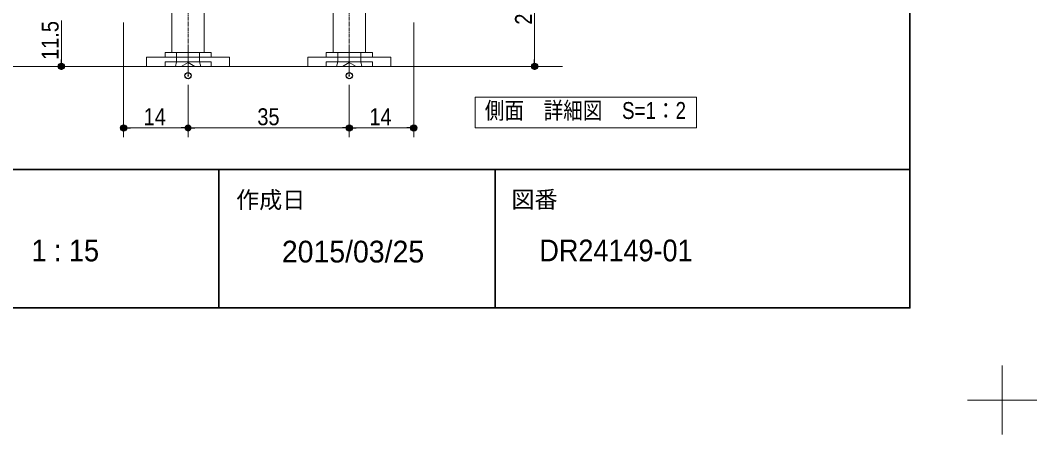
# Model space of a CAD drawing. Units: millimetres, scale not verified. Extents: x -4547 to 4547, y -2284 to 2284.
# Drawn here: x 211 to 1866, y -2284 to -1610 of the extents above; entities that cross this region are included whole.
import ezdxf
from ezdxf.enums import TextEntityAlignment as Align

# ---------------------------------------------------------------- set-up
doc = ezdxf.new("R2010")
doc.units = ezdxf.units.MM
doc.header["$LTSCALE"] = 20
doc.header["$PDMODE"] = 32
doc.header["$PDSIZE"] = 10
doc.linetypes.add('USER1', pattern=[9.172222, 5.997222, -1.058333, 1.058333, -1.058333])
for name, color, linetype, lineweight in [('0-0_1図面枠', 7, 'Continuous', 20), ('0-1_3一般', 7, 'Continuous', 15), ('0-2_2寸法-1', 7, 'Continuous', 15), ('0-3_0', 7, 'Continuous', 25)]:
    doc.layers.add(name, color=color, linetype=linetype, lineweight=lineweight)
doc.layers.add('0-4_Defpoints', color=7, linetype='Continuous')
doc.styles.add('ＭＳ Ｐゴシック', font='')
doc.styles.get('ＭＳ Ｐゴシック').set_extended_font_data('MS PGothic')

# ---------------------------------------------------------------- blocks, each defined once
blk = doc.blocks.new('グループ-1')
at = {"layer": '0-0_1図面枠', "lineweight": 15}
for p, q in [((63000, -43425), (63000, -45675)), ((64125, -44550), (61875, -44550))]:
    blk.add_line(p, q, dxfattribs=at)
blk = doc.blocks.new('グループ-3')
at = {"layer": '0-0_1図面枠', "lineweight": 35}
for p, q in [((-60000, -37050), (60000, -37050)), ((37500, -37050), (37500, -41550)), ((46500, -37050), (46500, -41550))]:
    blk.add_line(p, q, dxfattribs=at)
blk.add_lwpolyline([(-60000, 41550), (60000, 41550), (60000, -41550), (-60000, -41550)], close=True, dxfattribs=at)
blk = doc.blocks.new('図面枠')
at = {"layer": '0-0_1図面枠'}
for name in ['グループ-1', 'グループ-3']:
    blk.add_blockref(name, (0, 0), dxfattribs=at)
at = {"layer": '0-0_1図面枠', "style": 'ＭＳ Ｐゴシック'}
for s, p in [('作成日', (38062.5, -38477.4)), ('図番', (47024.9, -38463.2))]:
    blk.add_text(s, height=550.3, dxfattribs=at).set_placement(p, align=Align.BOTTOM_LEFT)
at = {"layer": '0-0_1図面枠', "style": 'ＭＳ Ｐゴシック', "width": 0.95}
blk.add_text('1 : 15', height=707.5, dxfattribs=at).set_placement((31400.2, -40249), align=Align.BOTTOM_LEFT)
blk = doc.blocks.new('グループ-5')
at = {"layer": '0-0_1図面枠', "lineweight": 15}
blk.add_lwpolyline([(45847.6, -34696.3), (53047.6, -34696.3), (53047.6, -35696.3), (45847.6, -35696.3)], close=True, dxfattribs=at)
at = {"layer": '0-0_1図面枠', "style": 'ＭＳ Ｐゴシック', "width": 0.85}
blk.add_text('側面\u3000詳細図\u3000S=1：2', height=550.3, dxfattribs=at).set_placement((46159.1, -35570), align=Align.BOTTOM_LEFT)
blk = doc.blocks.new('グループ-7')
at = {"layer": '0-1_3一般', "linetype": 'USER1', "lineweight": 5}
for p, q in [((36497.6, -20697.1), (36497.6, -33996.3)), ((41747.6, -20697.1), (41747.6, -33996.3))]:
    blk.add_line(p, q, dxfattribs=at)
blk = doc.blocks.new('グループ-9')
at = {"layer": '0-1_3一般', "lineweight": 5}
for p, q in [((35785, -29796.3), (35860, -29721.3)), ((35860, -29721.3), (35897.5, -29721.3)), ((35897.5, -29721.3), (36172.5, -29721.3)), ((35897.5, -29871.3), (35897.5, -29721.3)), ((36197.5, -29871.3), (36160, -29646.3)), ((36497.5, -29732.9), (36347.5, -29646.3)), ((36497.5, -29571.3), (36497.5, -29496.3)), ((36647.5, -29646.3), (36497.5, -29732.9)), ((36835, -29646.3), (36647.5, -29646.3)), ((36797.5, -29871.3), (36835, -29646.3)), ((37097.5, -29721.3), (37135, -29721.3)), ((37097.5, -29871.3), (37097.5, -29721.3)), ((37210, -29796.3), (37135, -29721.3)), ((41035.1, -29796.3), (41110.1, -29721.3)), ((41110.1, -29721.3), (41147.6, -29721.3)), ((41597.6, -29646.3), (41410.1, -29646.3)), ((41447.6, -29871.3), (41410.1, -29646.3)), ((41422.6, -29721.3), (42072.6, -29721.3)), ((41897.6, -29646.3), (41597.6, -29646.3)), ((41747.6, -29571.3), (41747.6, -29496.3)), ((42085.1, -29646.3), (41897.6, -29646.3)), ((42047.6, -29871.3), (42085.1, -29646.3)), ((42072.6, -29721.3), (42347.6, -29721.3)), ((42460.1, -29796.3), (42385.1, -29721.3)), ((35785, -30696.3), (35785, -29796.3)), ((35897.5, -29871.3), (36182.5, -29871.3)), ((36182.5, -30621.3), (36182.5, -29871.3)), ((36182.5, -29871.3), (36812.5, -29871.3)), ((36197.5, -30621.3), (36197.5, -29871.3)), ((36797.5, -30621.3), (36797.5, -29871.3)), ((36812.5, -29871.3), (37097.5, -29871.3)), ((37210, -29796.3), (37210, -30696.3)), ((41035.1, -30696.3), (41035.1, -29796.3)), ((41447.6, -30621.3), (41447.6, -29871.3)), ((42047.6, -30621.3), (42047.6, -29871.3)), ((42062.6, -30621.3), (42062.6, -29871.3)), ((42460.1, -29796.3), (42460.1, -30696.3)), ((35635, -30246.3), (37360, -30246.3)), ((40885.1, -30246.3), (42610.1, -30246.3)), ((35785, -30696.3), (35860, -30771.3)), ((35897.5, -30771.3), (35860, -30771.3)), ((35897.5, -30621.3), (35897.5, -30771.3)), ((35897.5, -30621.3), (36182.5, -30621.3)), ((35972.5, -30621.3), (35972.5, -33246.3)), ((35972.5, -30621.3), (36197.5, -30621.3)), ((36797.5, -30621.3), (37022.5, -30621.3)), ((36812.5, -30621.3), (37097.5, -30621.3)), ((37022.5, -30621.3), (37022.5, -33246.3)), ((37097.5, -30771.3), (37022.5, -30771.3)), ((37097.5, -30621.3), (37097.5, -30771.3)), ((37135, -30771.3), (37097.5, -30771.3)), ((37210, -30696.3), (37135, -30771.3)), ((41035.1, -30696.3), (41110.1, -30771.3)), ((41222.6, -30771.3), (41147.6, -30771.3)), ((41222.6, -30621.3), (41447.6, -30621.3)), ((41222.6, -30621.3), (41222.6, -33246.3)), ((42272.6, -30771.3), (41222.6, -30771.3)), ((41432.6, -30621.3), (42062.6, -30621.3)), ((42047.6, -30621.3), (42272.6, -30621.3)), ((42062.6, -30621.3), (42347.6, -30621.3)), ((42272.6, -30621.3), (42272.6, -33246.3)), ((42385.1, -30771.3), (42347.6, -30771.3)), ((42460.1, -30696.3), (42385.1, -30771.3)), ((36497.5, -30996.3), (36497.5, -30921.3)), ((41747.6, -30996.3), (41747.6, -30921.3)), ((35147.5, -33696.3), (35147.5, -33396.3)), ((35147.5, -33396.3), (35423.5, -33396.3)), ((35423.5, -33396.3), (36122.5, -33396.3)), ((35747.5, -33246.3), (35747.5, -33396.3)), ((37247.5, -33246.3), (35747.5, -33246.3)), ((36122.5, -33246.3), (35972.5, -33246.3)), ((36122.5, -33246.3), (36122.5, -33546.3)), ((36122.5, -33546.3), (36122.5, -33246.3)), ((36122.5, -33396.3), (36872.5, -33396.3)), ((36497.5, -33621.3), (36497.5, -33096.3)), ((36497.5, -33246.3), (36497.5, -33846.3)), ((36872.5, -33546.3), (36872.5, -33246.3)), ((37022.5, -33246.3), (36872.5, -33246.3)), ((36872.5, -33246.3), (36872.5, -33546.3)), ((36872.5, -33396.3), (37571.6, -33396.3)), ((37247.5, -33396.3), (37247.5, -33246.3)), ((37571.6, -33396.3), (37847.5, -33396.3)), ((37847.5, -33696.3), (37847.5, -33396.3)), ((40397.6, -33396.3), (40673.5, -33396.3)), ((40397.6, -33696.3), (40397.6, -33396.3)), ((40673.5, -33396.3), (41372.6, -33396.3)), ((41372.6, -33246.3), (41222.6, -33246.3)), ((41372.6, -33546.3), (41372.6, -33246.3)), ((41372.6, -33246.3), (41372.6, -33546.3)), ((41372.6, -33396.3), (42122.6, -33396.3)), ((41747.6, -33621.3), (41747.6, -33096.3)), ((41747.6, -33246.3), (41747.6, -33846.3)), ((42122.6, -33246.3), (42122.6, -33546.3)), ((42272.6, -33246.3), (42122.6, -33246.3)), ((42122.6, -33546.3), (42122.6, -33246.3)), ((42122.6, -33396.3), (42821.6, -33396.3)), ((42821.6, -33396.3), (43097.6, -33396.3)), ((43097.6, -33696.3), (43097.6, -33396.3)), ((35423.5, -33696.3), (35147.5, -33696.3)), ((36047.5, -33696.3), (35423.5, -33696.3)), ((35747.5, -33546.3), (37247.5, -33546.3)), ((35747.5, -33696.3), (35747.5, -33546.3)), ((36947.5, -33696.3), (36047.5, -33696.3)), ((36122.5, -33546.3), (36085, -33696.3)), ((36085, -33696.3), (36272.5, -33696.3)), ((36122.5, -33696.3), (36872.5, -33696.3)), ((36497.5, -33566.4), (36272.5, -33696.3)), ((36272.5, -33696.3), (36722.5, -33696.3)), ((36722.5, -33696.3), (36497.5, -33566.4)), ((36722.5, -33696.3), (36910, -33696.3)), ((36910, -33696.3), (36872.5, -33546.3)), ((37571.6, -33696.3), (36947.5, -33696.3)), ((37247.5, -33546.3), (37247.5, -33696.3)), ((37847.5, -33696.3), (37571.6, -33696.3)), ((40673.5, -33696.3), (40397.6, -33696.3)), ((41297.6, -33696.3), (40673.5, -33696.3)), ((41372.6, -33546.3), (41335.1, -33696.3)), ((41335.1, -33696.3), (41522.6, -33696.3)), ((41372.6, -33696.3), (42122.6, -33696.3)), ((42160.1, -33696.3), (42122.6, -33546.3)), ((43097.6, -33696.3), (42821.6, -33696.3))]:
    blk.add_line(p, q, dxfattribs=at)
for points in [[(36647.5, -29646.3), (36347.5, -29646.3), (36160, -29646.3)], [(36172.5, -29721.3), (36822.5, -29721.3), (37097.5, -29721.3)], [(41147.6, -29871.3), (41147.6, -29721.3), (41422.6, -29721.3)], [(41897.6, -29646.3), (41747.6, -29732.9), (41597.6, -29646.3)], [(42347.6, -29871.3), (42347.6, -29721.3), (42385.1, -29721.3)], [(36182.5, -30621.3), (36812.5, -30621.3), (36812.5, -29871.3)], [(41147.6, -29871.3), (41432.6, -29871.3), (42062.6, -29871.3), (42347.6, -29871.3)], [(41147.6, -30621.3), (41432.6, -30621.3), (41432.6, -29871.3)], [(37022.5, -30771.3), (35972.5, -30771.3), (35897.5, -30771.3)], [(41147.6, -30621.3), (41147.6, -30771.3), (41110.1, -30771.3)], [(42347.6, -30621.3), (42347.6, -30771.3), (42272.6, -30771.3)], [(42497.6, -33396.3), (42497.6, -33246.3), (40997.6, -33246.3), (40997.6, -33396.3)], [(40997.6, -33696.3), (40997.6, -33546.3), (42497.6, -33546.3), (42497.6, -33696.3)], [(42821.6, -33696.3), (42197.6, -33696.3), (41297.6, -33696.3)], [(41972.6, -33696.3), (41747.6, -33566.4), (41522.6, -33696.3)], [(41522.6, -33696.3), (41972.6, -33696.3), (42160.1, -33696.3)]]:
    blk.add_lwpolyline(points, dxfattribs=at)
blk = doc.blocks.new('グループ-18')
at = {"layer": '0-1_3一般', "lineweight": 5}
for p, q in [((29372.6, -33696.3), (39872.6, -33696.3)), ((39872.6, -33696.3), (48692.6, -33696.3))]:
    blk.add_line(p, q, dxfattribs=at)
blk = doc.blocks.new('グループ-20')
at = {"layer": '0-1_3一般'}
for name in ['グループ-7', 'グループ-18', 'グループ-9']:
    blk.add_blockref(name, (0, 0), dxfattribs=at)
blk = doc.blocks.new('_Dot')
at = {"layer": '0-3_0'}
blk.add_line((-10, 0), (-20, 0), dxfattribs=at)
for points in [[(0, 0), (-10, 0), (-9.92, 1.25)], [(0, 0), (-9.92, -1.25), (-10, 0)], [(0, 0), (-9.92, 1.25), (-9.69, 2.49)], [(0, 0), (-9.69, -2.49), (-9.92, -1.25)], [(0, 0), (-9.69, 2.49), (-9.3, 3.68)], [(0, 0), (-9.3, -3.68), (-9.69, -2.49)], [(0, 0), (-9.3, 3.68), (-8.76, 4.82)], [(0, 0), (-8.76, -4.82), (-9.3, -3.68)], [(0, 0), (-8.76, 4.82), (-8.09, 5.88)], [(0, 0), (-8.09, -5.88), (-8.76, -4.82)], [(0, 0), (-8.09, 5.88), (-7.29, 6.85)], [(0, 0), (-7.29, -6.85), (-8.09, -5.88)], [(0, 0), (-7.29, 6.85), (-6.37, 7.71)], [(0, 0), (-6.37, -7.71), (-7.29, -6.85)], [(0, 0), (-6.37, 7.71), (-5.36, 8.44)], [(0, 0), (-5.36, -8.44), (-6.37, -7.71)], [(0, 0), (-5.36, 8.44), (-4.26, 9.05)], [(0, 0), (-4.26, -9.05), (-5.36, -8.44)], [(0, 0), (-4.26, 9.05), (-3.09, 9.51)], [(0, 0), (-3.09, -9.51), (-4.26, -9.05)], [(0, 0), (-3.09, 9.51), (-1.87, 9.82)], [(0, 0), (-1.87, -9.82), (-3.09, -9.51)], [(0, 0), (-1.87, 9.82), (-0.63, 9.98)], [(0, 0), (-0.63, -9.98), (-1.87, -9.82)], [(0, 0), (-0.63, 9.98), (0.63, 9.98)], [(0, 0), (0.63, -9.98), (-0.63, -9.98)], [(0, 0), (0.63, 9.98), (1.87, 9.82)], [(0, 0), (1.87, 9.82), (3.09, 9.51)], [(0, 0), (3.09, 9.51), (4.26, 9.05)], [(0, 0), (4.26, 9.05), (5.36, 8.44)], [(0, 0), (5.36, 8.44), (6.37, 7.71)], [(0, 0), (6.37, 7.71), (7.29, 6.85)], [(0, 0), (7.29, 6.85), (8.09, 5.88)], [(0, 0), (8.09, 5.88), (8.76, 4.82)], [(0, 0), (8.76, 4.82), (9.3, 3.68)], [(0, 0), (9.3, 3.68), (9.69, 2.49)], [(0, 0), (9.69, 2.49), (9.92, 1.25)], [(0, 0), (9.92, 1.25), (10, 0)], [(0, 0), (1.87, -9.82), (0.63, -9.98)], [(0, 0), (3.09, -9.51), (1.87, -9.82)], [(0, 0), (4.26, -9.05), (3.09, -9.51)], [(0, 0), (5.36, -8.44), (4.26, -9.05)], [(0, 0), (6.37, -7.71), (5.36, -8.44)], [(0, 0), (7.29, -6.85), (6.37, -7.71)], [(0, 0), (8.09, -5.88), (7.29, -6.85)], [(0, 0), (8.76, -4.82), (8.09, -5.88)], [(0, 0), (9.3, -3.68), (8.76, -4.82)], [(0, 0), (9.69, -2.49), (9.3, -3.68)], [(0, 0), (9.92, -1.25), (9.69, -2.49)], [(0, 0), (10, 0), (9.92, -1.25)]]:
    blk.add_solid(points, dxfattribs=at)

msp = doc.modelspace()

# ---------------------------------------------------------------- linework, layer by layer
at = {"layer": '0-2_2寸法-1'}
for p, q in [((1048.38, -1497.32), (1048.38, -1673.56)), ((278, -1609.82), (278, -1673.56)), ((379.25, -1613.56), (379.25, -1799.81)), ((851.75, -1613.56), (851.75, -1799.81)), ((263, -1684.81), (263.2, -1684.81)), ((1063.38, -1684.81), (1063.58, -1684.81)), ((484.25, -1714.81), (484.25, -1799.81)), ((484.25, -1714.81), (484.25, -1799.81)), ((746.75, -1714.81), (746.75, -1799.81)), ((746.75, -1714.81), (746.75, -1799.81)), ((473, -1784.81), (390.51, -1784.81)), ((495.51, -1784.81), (735.5, -1784.81)), ((758.01, -1784.81), (840.5, -1784.81))]:
    msp.add_line(p, q, dxfattribs=at)
at = {"layer": '0-4_Defpoints'}
for p in [(278, -1684.81), (1048.38, -1684.81), (484.25, -1699.81), (746.75, -1699.81), (379.25, -1784.81), (746.75, -1784.81), (851.75, -1784.81)]:
    msp.add_point(p, dxfattribs=at)

# ---------------------------------------------------------------- block references
at = {"layer": '0-0_1図面枠', "xscale": 0.05, "yscale": 0.05}
for name in ['図面枠', 'グループ-5']:
    msp.add_blockref(name, (-1340.62, 0), dxfattribs=at)
at = {"layer": '0-1_3一般', "xscale": 0.05, "yscale": 0.05}
msp.add_blockref('グループ-20', (-1340.62, 0), dxfattribs=at)
at = {"layer": '0-2_2寸法-1', "xscale": 0.5627563, "yscale": 0.5627563}
for p, rotation in [((278, -1684.81), 270), ((1048.38, -1684.81), 270), ((379.25, -1784.81), 180), ((484.25, -1784.81), 180), ((746.75, -1784.81), 180)]:
    msp.add_blockref('_Dot', p, dxfattribs=dict(at, rotation=rotation))
for p in [(484.25, -1784.81), (746.75, -1784.81), (851.75, -1784.81)]:
    msp.add_blockref('_Dot', p, dxfattribs=at)

# ---------------------------------------------------------------- texts
at = {"layer": '0-0_1図面枠', "style": 'ＭＳ Ｐゴシック'}
msp.add_text('2015/03/25', height=35.38, dxfattribs=at).set_placement((636.96, -2014.31), align=Align.BOTTOM_LEFT)
at = {"layer": '0-0_1図面枠', "style": 'ＭＳ Ｐゴシック', "width": 0.95}
msp.add_text('DR24149-01', height=35.38, dxfattribs=at).set_placement((1056.21, -2012.45), align=Align.BOTTOM_LEFT)
at = {"layer": '0-2_2寸法-1', "style": 'ＭＳ Ｐゴシック', "width": 0.9}
for s, p in [('26.5', (1052.26, -1616.85)), ('11.5', (281.82, -1674.1))]:
    msp.add_text(s, height=27.57, rotation=90, dxfattribs=at).set_placement(p, align=Align.BOTTOM_LEFT)
for s, p in [('14', (411.94, -1788.63)), ('35', (597.06, -1788.7)), ('14', (779.44, -1788.63))]:
    msp.add_text(s, height=27.57, dxfattribs=at).set_placement(p, align=Align.BOTTOM_LEFT)

doc.saveas('drawing.dxf')
